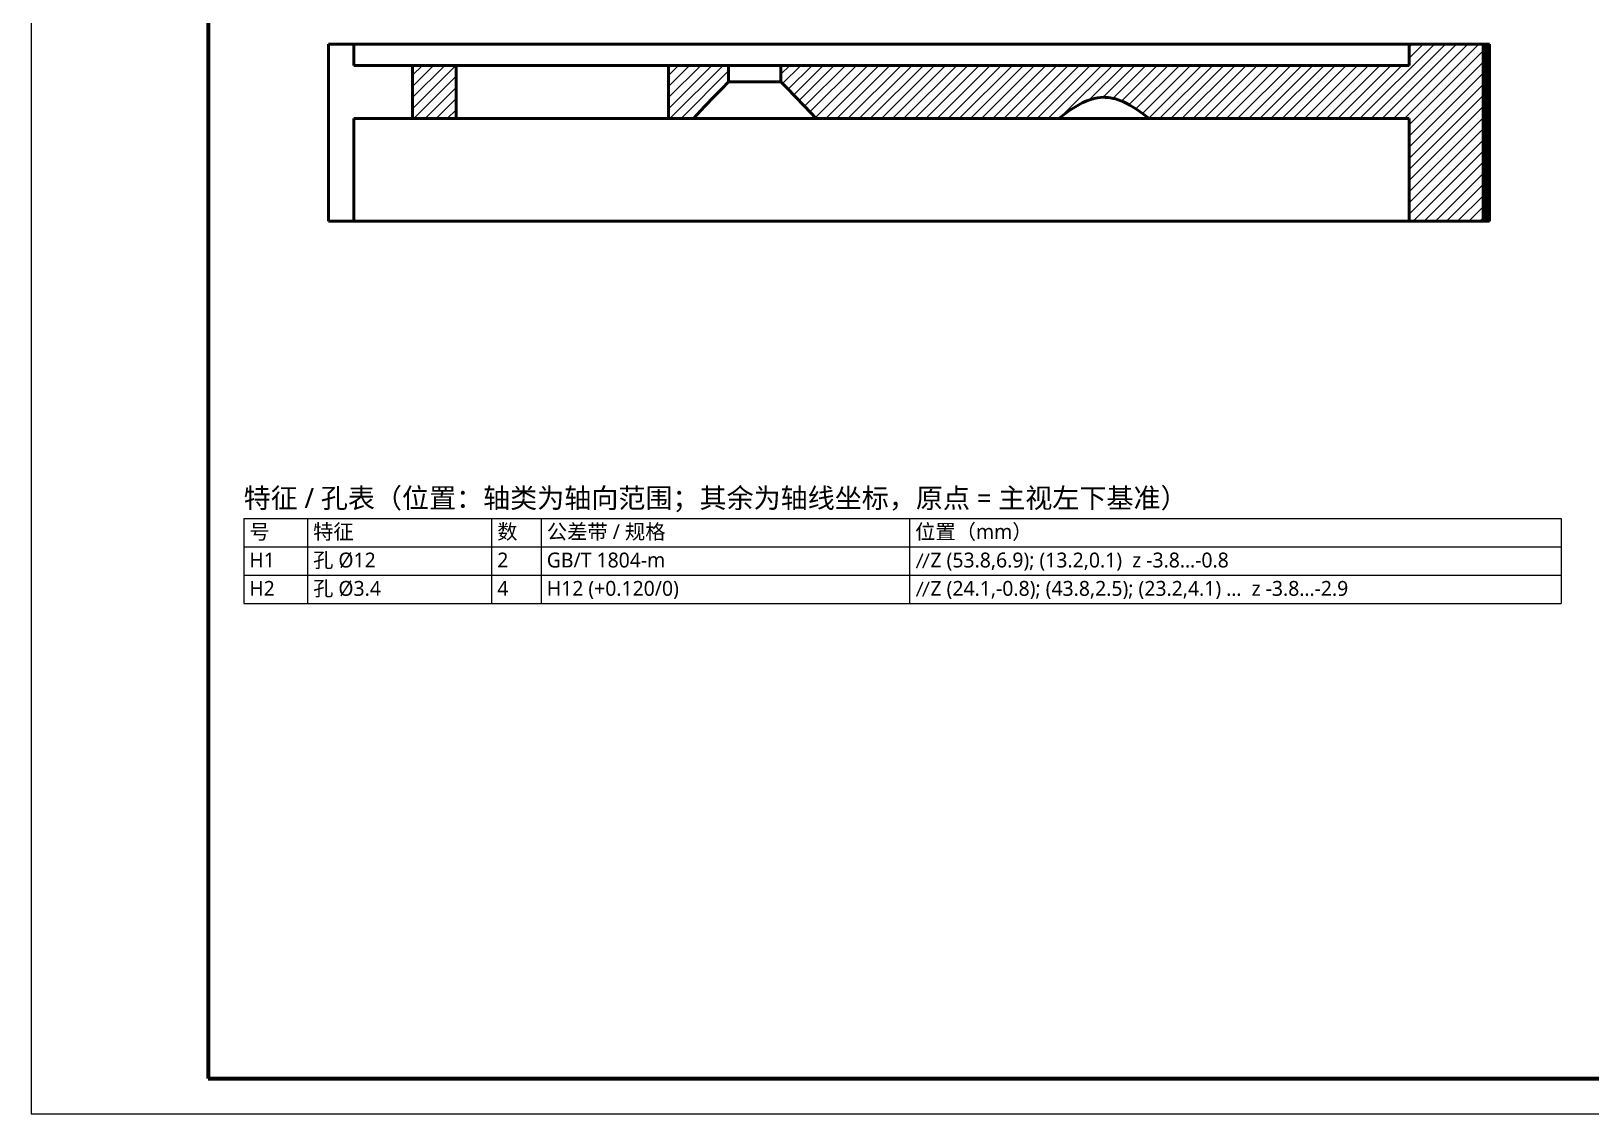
# Model space of a CAD drawing. Header units: millimetres. Extents: x 0 to 420, y 0 to 297.
# Drawn here: x 0 to 220.2, y 0 to 152.8 of the extents above; entities that cross this region are included whole.
import ezdxf

# ---------------------------------------------------------------- set-up
doc = ezdxf.new("R2010")
doc.units = ezdxf.units.MM
for name, color, linetype, lineweight in [('FRAME', 7, 'CONTINUOUS', 70), ('HATCH', 8, 'CONTINUOUS', 13), ('TEXT', 7, 'CONTINUOUS', 25), ('VISIBLE', 7, 'CONTINUOUS', 50)]:
    doc.layers.add(name, color=color, linetype=linetype, lineweight=lineweight)
doc.styles.add('CJK', font='NotoSansCJK-Regular.ttc')

msp = doc.modelspace()

# ---------------------------------------------------------------- hatches: boundary and pattern name
at = {"layer": 'HATCH'}
h = msp.add_hatch(dxfattribs=at)
h.set_pattern_fill('ANSI31', scale=0.35)
h.paths.add_polyline_path([(205.00088, 125.9652), (205.00088, 126.71803), (205.00088, 127.47085), (205.00088, 128.22368), (205.00088, 128.97651), (205.00088, 129.72933), (205.00088, 130.48216), (205.00088, 131.23499), (205.00088, 131.98781), (205.00088, 132.74064), (205.00088, 133.49347), (205.00088, 134.24629), (205.00088, 134.99912), (205.00088, 135.75195), (205.00088, 136.50477), (205.00088, 137.2576), (205.00088, 138.01043), (205.00088, 138.76325), (205.00088, 139.51608), (205.00088, 140.26891), (205.00088, 141.02173), (205.00088, 141.77456), (205.00088, 142.52739), (205.00088, 143.28021), (205.00088, 144.03304), (205.00088, 144.78586), (205.00088, 145.53869), (205.00088, 146.29152), (205.00088, 147.04434), (205.00088, 147.79717), (205.00088, 148.55), (205.00088, 149.30282), (205.00088, 150.05565), (205.00088, 150.80848), (204.40478, 150.9652), (203.65195, 150.9652), (202.89913, 150.9652), (202.1463, 150.9652), (201.39347, 150.9652), (200.64065, 150.9652), (199.88782, 150.9652), (199.13499, 150.9652), (198.38217, 150.9652), (197.62934, 150.9652), (196.87651, 150.9652), (196.12369, 150.9652), (195.37086, 150.9652), (194.61803, 150.9652), (194.55561, 150.2748), (194.55561, 149.52198), (194.55561, 148.76915), (194.55561, 148.01632), (193.8539, 147.9652), (193.10107, 147.9652), (192.34825, 147.9652), (191.59542, 147.9652), (190.8426, 147.9652), (190.08977, 147.9652), (189.33694, 147.9652), (188.58412, 147.9652), (187.83129, 147.9652), (187.07846, 147.9652), (186.32564, 147.9652), (185.57281, 147.9652), (184.81998, 147.9652), (184.06716, 147.9652), (183.31433, 147.9652), (182.5615, 147.9652), (181.80868, 147.9652), (181.05585, 147.9652), (180.30302, 147.9652), (179.5502, 147.9652), (178.79737, 147.9652), (178.04454, 147.9652), (177.29172, 147.9652), (176.53889, 147.9652), (175.78606, 147.9652), (175.03324, 147.9652), (174.28041, 147.9652), (173.52758, 147.9652), (172.77476, 147.9652), (172.02193, 147.9652), (171.26911, 147.9652), (170.51628, 147.9652), (169.76345, 147.9652), (169.01063, 147.9652), (168.2578, 147.9652), (167.50497, 147.9652), (166.75215, 147.9652), (165.99932, 147.9652), (165.24649, 147.9652), (164.49367, 147.9652), (163.74084, 147.9652), (162.98801, 147.9652), (162.23519, 147.9652), (161.48236, 147.9652), (160.72953, 147.9652), (159.97671, 147.9652), (159.22388, 147.9652), (158.47105, 147.9652), (157.71823, 147.9652), (156.9654, 147.9652), (156.21257, 147.9652), (155.45975, 147.9652), (154.70692, 147.9652), (153.95409, 147.9652), (153.20127, 147.9652), (152.44844, 147.9652), (151.69561, 147.9652), (150.94279, 147.9652), (150.18996, 147.9652), (149.43714, 147.9652), (148.68431, 147.9652), (147.93148, 147.9652), (147.17866, 147.9652), (146.42583, 147.9652), (145.673, 147.9652), (144.92018, 147.9652), (144.16735, 147.9652), (143.41452, 147.9652), (142.6617, 147.9652), (141.90887, 147.9652), (141.15604, 147.9652), (140.40322, 147.9652), (139.65039, 147.9652), (138.89756, 147.9652), (138.14474, 147.9652), (137.39191, 147.9652), (136.63908, 147.9652), (135.88626, 147.9652), (135.13343, 147.9652), (134.3806, 147.9652), (133.62778, 147.9652), (132.87495, 147.9652), (132.12212, 147.9652), (131.3693, 147.9652), (130.61647, 147.9652), (129.86364, 147.9652), (129.11082, 147.9652), (128.35799, 147.9652), (127.60517, 147.9652), (126.85234, 147.9652), (126.09951, 147.9652), (125.34669, 147.9652), (124.59386, 147.9652), (123.84103, 147.9652), (123.08821, 147.9652), (122.33538, 147.9652), (121.58255, 147.9652), (120.82973, 147.9652), (120.0769, 147.9652), (119.32407, 147.9652), (118.57125, 147.9652), (117.81842, 147.9652), (117.06559, 147.9652), (116.31277, 147.9652), (115.55994, 147.9652), (114.80711, 147.9652), (114.05429, 147.9652), (113.30146, 147.9652), (112.54863, 147.9652), (111.79581, 147.9652), (111.04298, 147.9652), (110.29015, 147.9652), (109.53733, 147.9652), (108.7845, 147.9652), (108.03167, 147.9652), (107.27885, 147.9652), (106.52602, 147.9652), (105.85571, 147.88269), (105.85571, 147.12986), (105.85571, 146.37704), (105.85571, 145.62421), (106.38715, 145.09479), (106.91843, 144.56142), (107.44484, 144.02324), (107.96761, 143.48152), (108.48757, 142.93711), (109.00532, 142.39059), (109.5213, 141.8424), (110.03584, 141.29286), (110.5492, 140.74222), (111.18133, 140.4652), (111.93416, 140.4652), (112.68698, 140.4652), (113.43981, 140.4652), (114.19264, 140.4652), (114.94546, 140.4652), (115.69829, 140.4652), (116.45112, 140.4652), (117.20394, 140.4652), (117.95677, 140.4652), (118.7096, 140.4652), (119.46242, 140.4652), (120.21525, 140.4652), (120.96808, 140.4652), (121.7209, 140.4652), (122.47373, 140.4652), (123.22656, 140.4652), (123.97938, 140.4652), (124.73221, 140.4652), (125.48504, 140.4652), (126.23786, 140.4652), (126.99069, 140.4652), (127.74352, 140.4652), (128.49634, 140.4652), (129.24917, 140.4652), (130.002, 140.4652), (130.75482, 140.4652), (131.50765, 140.4652), (132.26047, 140.4652), (133.0133, 140.4652), (133.76613, 140.4652), (134.51895, 140.4652), (135.27178, 140.4652), (136.02461, 140.4652), (136.77743, 140.4652), (137.53026, 140.4652), (138.28309, 140.4652), (139.03591, 140.4652), (139.78874, 140.4652), (140.54157, 140.4652), (141.29439, 140.4652), (142.04722, 140.4652), (142.80005, 140.4652), (143.55287, 140.4652), (144.3057, 140.4652), (145.05853, 140.4652), (145.65805, 140.91281), (146.26474, 141.3585), (146.88575, 141.78397), (147.52368, 142.18359), (148.18135, 142.54973), (148.86145, 142.87215), (149.56561, 143.1377), (150.29286, 143.33076), (151.03781, 143.43582), (151.79004, 143.44242), (152.53663, 143.34985), (153.26663, 143.1675), (153.97395, 142.91053), (154.65714, 142.59474), (155.31762, 142.2337), (155.95797, 141.83799), (156.58104, 141.41554), (157.18948, 140.97224), (157.78555, 140.51245), (158.52193, 140.4652), (159.27476, 140.4652), (160.02758, 140.4652), (160.78041, 140.4652), (161.53324, 140.4652), (162.28606, 140.4652), (163.03889, 140.4652), (163.79172, 140.4652), (164.54454, 140.4652), (165.29737, 140.4652), (166.0502, 140.4652), (166.80302, 140.4652), (167.55585, 140.4652), (168.30868, 140.4652), (169.0615, 140.4652), (169.81433, 140.4652), (170.56716, 140.4652), (171.31998, 140.4652), (172.07281, 140.4652), (172.82564, 140.4652), (173.57846, 140.4652), (174.33129, 140.4652), (175.08412, 140.4652), (175.83694, 140.4652), (176.58977, 140.4652), (177.3426, 140.4652), (178.09542, 140.4652), (178.84825, 140.4652), (179.60107, 140.4652), (180.3539, 140.4652), (181.10673, 140.4652), (181.85955, 140.4652), (182.61238, 140.4652), (183.36521, 140.4652), (184.11803, 140.4652), (184.87086, 140.4652), (185.62369, 140.4652), (186.37651, 140.4652), (187.12934, 140.4652), (187.88217, 140.4652), (188.63499, 140.4652), (189.38782, 140.4652), (190.14065, 140.4652), (190.89347, 140.4652), (191.6463, 140.4652), (192.39913, 140.4652), (193.15195, 140.4652), (193.90478, 140.4652), (194.55561, 140.3632), (194.55561, 139.61037), (194.55561, 138.85755), (194.55561, 138.10472), (194.55561, 137.3519), (194.55561, 136.59907), (194.55561, 135.84624), (194.55561, 135.09342), (194.55561, 134.34059), (194.55561, 133.58776), (194.55561, 132.83494), (194.55561, 132.08211), (194.55561, 131.32928), (194.55561, 130.57646), (194.55561, 129.82363), (194.55561, 129.0708), (194.55561, 128.31798), (194.55561, 127.56515), (194.55561, 126.81232), (194.55561, 126.0595), (195.21414, 125.9652), (195.96696, 125.9652), (196.71979, 125.9652), (197.47262, 125.9652), (198.22544, 125.9652), (198.97827, 125.9652), (199.7311, 125.9652), (200.48392, 125.9652), (201.23675, 125.9652), (201.98958, 125.9652), (202.7424, 125.9652), (203.49523, 125.9652), (204.24806, 125.9652), (205.00088, 125.9652)])
h = msp.add_hatch(dxfattribs=at)
h.set_pattern_fill('ANSI31', scale=0.35)
h.paths.add_polyline_path([(59.97839, 147.9652), (59.19897, 147.9652), (58.41955, 147.9652), (57.64013, 147.9652), (56.86071, 147.9652), (56.08129, 147.9652), (55.30187, 147.9652), (54.52245, 147.9652), (53.83856, 147.86968), (53.83856, 147.09026), (53.83856, 146.31084), (53.83856, 145.53142), (53.83856, 144.75201), (53.83856, 143.97259), (53.83856, 143.19317), (53.83856, 142.41375), (53.83856, 141.63433), (53.83856, 140.85491), (54.22827, 140.4652), (55.00768, 140.4652), (55.7871, 140.4652), (56.56652, 140.4652), (57.34594, 140.4652), (58.12536, 140.4652), (58.90478, 140.4652), (59.6842, 140.4652), (59.97839, 140.95043), (59.97839, 141.72985), (59.97839, 142.50927), (59.97839, 143.28869), (59.97839, 144.06811), (59.97839, 144.84753), (59.97839, 145.62694), (59.97839, 146.40636), (59.97839, 147.18578), (59.97839, 147.9652)])
h = msp.add_hatch(dxfattribs=at)
h.set_pattern_fill('ANSI31', scale=0.35)
h.paths.add_polyline_path([(89.97705, 140.4652), (90.76089, 140.4652), (91.54473, 140.4652), (92.32858, 140.4652), (93.11242, 140.4652), (93.7715, 140.75155), (94.30605, 141.32484), (94.8419, 141.89691), (95.37934, 142.4675), (95.91876, 143.03621), (96.46068, 143.60255), (97.00582, 144.16578), (97.55522, 144.72485), (98.1104, 145.27818), (98.45631, 145.9161), (98.45631, 146.69994), (98.45631, 147.48378), (98.15389, 147.9652), (97.37005, 147.9652), (96.5862, 147.9652), (95.80236, 147.9652), (95.01852, 147.9652), (94.23468, 147.9652), (93.45084, 147.9652), (92.667, 147.9652), (91.88315, 147.9652), (91.09931, 147.9652), (90.31547, 147.9652), (89.97705, 147.51978), (89.97705, 146.73594), (89.97705, 145.95209), (89.97705, 145.16825), (89.97705, 144.38441), (89.97705, 143.60057), (89.97705, 142.81673), (89.97705, 142.03288), (89.97705, 141.24904), (89.97705, 140.4652)])

# ---------------------------------------------------------------- linework, layer by layer
at = {"layer": 'FRAME', "lineweight": 18}
msp.add_lwpolyline([(0, 0), (420, 0), (420, 297), (0, 297)], close=True, dxfattribs=at)
at = {"layer": 'FRAME'}
msp.add_lwpolyline([(25, 5), (415, 5), (415, 292), (25, 292)], close=True, dxfattribs=at)
at = {"layer": 'TEXT'}
for p, q in [((30, 84), (30, 72)), ((39, 84), (39, 72)), ((65, 84), (65, 72)), ((72, 84), (72, 72)), ((124, 84), (124, 72)), ((216, 84), (216, 72))]:
    msp.add_line(p, q, dxfattribs=at)
for points in [[(30, 84), (216, 84)], [(30, 80), (216, 80)], [(30, 76), (216, 76)], [(30, 72), (216, 72)]]:
    msp.add_lwpolyline(points, dxfattribs=at)
at = {"layer": 'VISIBLE'}
for points in [[(42, 125.9652), (42, 150.9652)], [(42, 150.9652), (45.5438, 150.9652)], [(45.5438, 147.9652), (45.5438, 150.9652)], [(49.3077, 150.9652), (45.5438, 150.9652)], [(53.1829, 150.9652), (49.3077, 150.9652)], [(57.16273, 150.9652), (53.1829, 150.9652)], [(61.24033, 150.9652), (57.16273, 150.9652)], [(65.40868, 150.9652), (61.24033, 150.9652)], [(69.66062, 150.9652), (65.40868, 150.9652)], [(73.98881, 150.9652), (69.66062, 150.9652)], [(78.38581, 150.9652), (73.98881, 150.9652)], [(82.84404, 150.9652), (78.38581, 150.9652)], [(87.35583, 150.9652), (82.84404, 150.9652)], [(91.91341, 150.9652), (87.35583, 150.9652)], [(96.50894, 150.9652), (91.91341, 150.9652)], [(101.1345, 150.9652), (96.50894, 150.9652)], [(105.78213, 150.9652), (101.1345, 150.9652)], [(110.44382, 150.9652), (105.78213, 150.9652)], [(115.11156, 150.9652), (110.44382, 150.9652)], [(119.7773, 150.9652), (115.11156, 150.9652)], [(124.43301, 150.9652), (119.7773, 150.9652)], [(129.07068, 150.9652), (124.43301, 150.9652)], [(133.68232, 150.9652), (129.07068, 150.9652)], [(138.26, 150.9652), (133.68232, 150.9652)], [(142.79582, 150.9652), (138.26, 150.9652)], [(147.28198, 150.9652), (142.79582, 150.9652)], [(151.71076, 150.9652), (147.28198, 150.9652)], [(156.07454, 150.9652), (151.71076, 150.9652)], [(160.36579, 150.9652), (156.07454, 150.9652)], [(164.57713, 150.9652), (160.36579, 150.9652)], [(168.70131, 150.9652), (164.57713, 150.9652)], [(172.73124, 150.9652), (168.70131, 150.9652)], [(176.65996, 150.9652), (172.73124, 150.9652)], [(180.48072, 150.9652), (176.65996, 150.9652)], [(184.18695, 150.9652), (180.48072, 150.9652)], [(187.77224, 150.9652), (184.18695, 150.9652)], [(191.23045, 150.9652), (187.77224, 150.9652)], [(194.55561, 150.9652), (191.23045, 150.9652)], [(194.55561, 147.9652), (194.55561, 150.9652)], [(205.00088, 150.9652), (194.55561, 150.9652)], [(205.00088, 125.9652), (205.00088, 150.9652)], [(205.05685, 150.9652), (205.00088, 150.9652)], [(205.05685, 150.9652), (205.05685, 125.9652)], [(205.34305, 150.9652), (205.05685, 150.9652)], [(205.34305, 150.9652), (205.34305, 125.9652)], [(205.6232, 150.9652), (205.34305, 150.9652)], [(205.6232, 150.9652), (205.6232, 125.9652)], [(205.8974, 150.9652), (205.6232, 150.9652)], [(205.8974, 150.9652), (205.8974, 125.9652)], [(45.5438, 147.9652), (53.83856, 147.9652)], [(59.97839, 147.9652), (53.83856, 147.9652)], [(53.83856, 147.9652), (53.83856, 140.4652)], [(59.97839, 140.4652), (59.97839, 147.9652)], [(60.03034, 147.9652), (59.97839, 147.9652)], [(61.05439, 147.9652), (59.97839, 147.9652)], [(60.16489, 147.9652), (60.03034, 147.9652)], [(60.38129, 147.9652), (60.16489, 147.9652)], [(60.67833, 147.9652), (60.38129, 147.9652)], [(61.05439, 147.9652), (60.67833, 147.9652)], [(61.50738, 147.9652), (61.05439, 147.9652)], [(62.0348, 147.9652), (61.50738, 147.9652)], [(64.82466, 147.9652), (61.50738, 147.9652)], [(62.63373, 147.9652), (62.0348, 147.9652)], [(63.30087, 147.9652), (62.63373, 147.9652)], [(64.03253, 147.9652), (63.30087, 147.9652)], [(64.82466, 147.9652), (64.03253, 147.9652)], [(65.6729, 147.9652), (64.82466, 147.9652)], [(66.57254, 147.9652), (65.6729, 147.9652)], [(69.529, 147.9652), (65.6729, 147.9652)], [(67.51863, 147.9652), (66.57254, 147.9652)], [(68.50594, 147.9652), (67.51863, 147.9652)], [(69.529, 147.9652), (68.50594, 147.9652)], [(70.58217, 147.9652), (69.529, 147.9652)], [(71.65963, 147.9652), (70.58217, 147.9652)], [(73.86349, 147.9652), (70.58217, 147.9652)], [(72.75542, 147.9652), (71.65963, 147.9652)], [(73.86349, 147.9652), (72.75542, 147.9652)], [(74.97772, 147.9652), (73.86349, 147.9652)], [(76.09195, 147.9652), (74.97772, 147.9652)], [(78.29581, 147.9652), (74.97772, 147.9652)], [(77.20002, 147.9652), (76.09195, 147.9652)], [(78.29581, 147.9652), (77.20002, 147.9652)], [(79.37327, 147.9652), (78.29581, 147.9652)], [(80.42644, 147.9652), (79.37327, 147.9652)], [(82.4368, 147.9652), (79.37327, 147.9652)], [(81.4495, 147.9652), (80.42644, 147.9652)], [(82.4368, 147.9652), (81.4495, 147.9652)], [(83.38289, 147.9652), (82.4368, 147.9652)], [(84.28254, 147.9652), (83.38289, 147.9652)], [(87.32171, 147.9652), (83.38289, 147.9652)], [(85.13078, 147.9652), (84.28254, 147.9652)], [(85.92291, 147.9652), (85.13078, 147.9652)], [(86.65457, 147.9652), (85.92291, 147.9652)], [(87.32171, 147.9652), (86.65457, 147.9652)], [(87.92064, 147.9652), (87.32171, 147.9652)], [(88.44806, 147.9652), (87.92064, 147.9652)], [(89.97705, 147.9652), (87.92064, 147.9652)], [(88.90105, 147.9652), (88.44806, 147.9652)], [(89.2771, 147.9652), (88.90105, 147.9652)], [(89.57415, 147.9652), (89.2771, 147.9652)], [(89.79055, 147.9652), (89.57415, 147.9652)], [(89.92509, 147.9652), (89.79055, 147.9652)], [(89.97705, 147.9652), (89.92509, 147.9652)], [(89.97705, 140.4652), (89.97705, 147.9652)], [(98.45631, 147.9652), (89.97705, 147.9652)], [(98.45631, 147.9652), (98.45631, 145.6152)], [(98.45631, 147.9652), (98.49955, 147.9652)], [(100.95549, 147.9652), (98.45631, 147.9652)], [(98.49955, 147.9652), (98.67204, 147.9652)], [(98.67204, 147.9652), (98.8641, 147.9652)], [(98.8641, 147.9652), (99.07465, 147.9652)], [(99.07465, 147.9652), (99.3025, 147.9652)], [(99.3025, 147.9652), (99.54637, 147.9652)], [(99.54637, 147.9652), (99.80491, 147.9652)], [(99.80491, 147.9652), (100.07664, 147.9652)], [(100.07664, 147.9652), (100.36005, 147.9652)], [(100.36005, 147.9652), (100.65355, 147.9652)], [(100.65355, 147.9652), (100.95549, 147.9652)], [(100.95549, 147.9652), (101.26417, 147.9652)], [(101.26417, 147.9652), (101.57785, 147.9652)], [(105.7042, 147.9652), (101.26417, 147.9652)], [(101.57785, 147.9652), (101.89479, 147.9652)], [(101.89479, 147.9652), (102.21319, 147.9652)], [(102.21319, 147.9652), (102.53127, 147.9652)], [(102.53127, 147.9652), (102.84724, 147.9652)], [(102.84724, 147.9652), (103.15933, 147.9652)], [(103.15933, 147.9652), (103.46578, 147.9652)], [(103.46578, 147.9652), (103.76488, 147.9652)], [(103.76488, 147.9652), (104.05495, 147.9652)], [(104.05495, 147.9652), (104.33435, 147.9652)], [(104.33435, 147.9652), (104.60151, 147.9652)], [(104.60151, 147.9652), (104.85495, 147.9652)], [(104.85495, 147.9652), (105.09322, 147.9652)], [(105.09322, 147.9652), (105.31501, 147.9652)], [(105.31501, 147.9652), (105.51905, 147.9652)], [(105.51905, 147.9652), (105.7042, 147.9652)], [(105.7042, 147.9652), (105.85571, 147.9652)], [(194.55561, 147.9652), (105.85571, 147.9652)], [(105.85571, 147.9652), (105.85571, 145.6152)], [(97.53659, 144.70606), (98.45631, 145.6152)], [(98.49955, 145.6152), (98.45631, 145.6152)], [(98.67204, 145.6152), (98.49955, 145.6152)], [(98.8641, 145.6152), (98.67204, 145.6152)], [(99.07465, 145.6152), (98.8641, 145.6152)], [(99.3025, 145.6152), (99.07465, 145.6152)], [(99.54637, 145.6152), (99.3025, 145.6152)], [(99.80491, 145.6152), (99.54637, 145.6152)], [(100.07664, 145.6152), (99.80491, 145.6152)], [(100.36005, 145.6152), (100.07664, 145.6152)], [(100.65355, 145.6152), (100.36005, 145.6152)], [(100.95549, 145.6152), (100.65355, 145.6152)], [(101.26417, 145.6152), (100.95549, 145.6152)], [(101.57785, 145.6152), (101.26417, 145.6152)], [(101.89479, 145.6152), (101.57785, 145.6152)], [(102.21319, 145.6152), (101.89479, 145.6152)], [(102.53127, 145.6152), (102.21319, 145.6152)], [(102.84724, 145.6152), (102.53127, 145.6152)], [(103.15933, 145.6152), (102.84724, 145.6152)], [(103.46578, 145.6152), (103.15933, 145.6152)], [(103.76488, 145.6152), (103.46578, 145.6152)], [(104.05495, 145.6152), (103.76488, 145.6152)], [(104.33435, 145.6152), (104.05495, 145.6152)], [(104.60151, 145.6152), (104.33435, 145.6152)], [(104.85495, 145.6152), (104.60151, 145.6152)], [(105.09322, 145.6152), (104.85495, 145.6152)], [(105.31501, 145.6152), (105.09322, 145.6152)], [(105.51905, 145.6152), (105.31501, 145.6152)], [(105.7042, 145.6152), (105.51905, 145.6152)], [(105.85571, 145.6152), (105.7042, 145.6152)], [(105.85571, 145.6152), (106.77543, 144.70606)], [(95.10881, 142.18072), (96.4352, 143.57605)], [(96.4352, 143.57605), (97.53659, 144.70606)], [(106.77543, 144.70606), (107.87682, 143.57605)], [(107.87682, 143.57605), (109.20321, 142.18072)], [(149.04089, 142.94674), (149.60037, 143.14887)], [(149.60037, 143.14887), (150.09221, 143.28617)], [(150.09221, 143.28617), (150.52788, 143.3743)], [(150.52788, 143.3743), (150.95909, 143.42931)], [(150.95909, 143.42931), (151.34507, 143.45071)], [(151.34507, 143.45071), (151.69202, 143.44728)], [(151.69202, 143.44728), (152.03969, 143.42235)], [(152.03969, 143.42235), (152.38915, 143.37583)], [(152.38915, 143.37583), (152.74152, 143.30759)], [(152.74152, 143.30759), (153.09788, 143.2174)], [(153.09788, 143.2174), (153.45936, 143.105)], [(93.50527, 140.4652), (95.10881, 142.18072)], [(109.20321, 142.18072), (110.80675, 140.4652)], [(145.08116, 140.4652), (145.88689, 141.08413)], [(145.88689, 141.08413), (146.64379, 141.62219)], [(146.64379, 141.62219), (147.67347, 142.27132)], [(147.67347, 142.27132), (148.39842, 142.6592)], [(148.39842, 142.6592), (149.04089, 142.94674)], [(153.45936, 143.105), (153.82708, 142.97001)], [(153.82708, 142.97001), (154.20219, 142.81203)], [(154.20219, 142.81203), (154.58587, 142.63056)], [(154.58587, 142.63056), (155.11285, 142.35106)], [(155.11285, 142.35106), (155.73012, 141.98355)], [(155.73012, 141.98355), (156.37743, 141.55733)], [(156.37743, 141.55733), (157.08974, 141.04681)], [(157.08974, 141.04681), (157.84518, 140.4652)], [(45.5438, 140.4652), (53.83856, 140.4652)], [(45.5438, 125.9652), (45.5438, 140.4652)], [(59.97839, 140.4652), (53.83856, 140.4652)], [(60.03034, 140.4652), (59.97839, 140.4652)], [(61.05439, 140.4652), (59.97839, 140.4652)], [(60.16489, 140.4652), (60.03034, 140.4652)], [(60.38129, 140.4652), (60.16489, 140.4652)], [(60.67833, 140.4652), (60.38129, 140.4652)], [(61.05439, 140.4652), (60.67833, 140.4652)], [(61.50738, 140.4652), (61.05439, 140.4652)], [(62.0348, 140.4652), (61.50738, 140.4652)], [(64.82466, 140.4652), (61.50738, 140.4652)], [(62.63373, 140.4652), (62.0348, 140.4652)], [(63.30087, 140.4652), (62.63373, 140.4652)], [(64.03253, 140.4652), (63.30087, 140.4652)], [(64.82466, 140.4652), (64.03253, 140.4652)], [(65.6729, 140.4652), (64.82466, 140.4652)], [(66.57254, 140.4652), (65.6729, 140.4652)], [(69.529, 140.4652), (65.6729, 140.4652)], [(67.51863, 140.4652), (66.57254, 140.4652)], [(68.50594, 140.4652), (67.51863, 140.4652)], [(69.529, 140.4652), (68.50594, 140.4652)], [(70.58217, 140.4652), (69.529, 140.4652)], [(71.65963, 140.4652), (70.58217, 140.4652)], [(73.86349, 140.4652), (70.58217, 140.4652)], [(72.75542, 140.4652), (71.65963, 140.4652)], [(73.86349, 140.4652), (72.75542, 140.4652)], [(74.97772, 140.4652), (73.86349, 140.4652)], [(76.09195, 140.4652), (74.97772, 140.4652)], [(78.29581, 140.4652), (74.97772, 140.4652)], [(77.20002, 140.4652), (76.09195, 140.4652)], [(78.29581, 140.4652), (77.20002, 140.4652)], [(79.37327, 140.4652), (78.29581, 140.4652)], [(80.42644, 140.4652), (79.37327, 140.4652)], [(82.4368, 140.4652), (79.37327, 140.4652)], [(81.4495, 140.4652), (80.42644, 140.4652)], [(82.4368, 140.4652), (81.4495, 140.4652)], [(83.38289, 140.4652), (82.4368, 140.4652)], [(84.28254, 140.4652), (83.38289, 140.4652)], [(87.32171, 140.4652), (83.38289, 140.4652)], [(85.13078, 140.4652), (84.28254, 140.4652)], [(85.92291, 140.4652), (85.13078, 140.4652)], [(86.65457, 140.4652), (85.92291, 140.4652)], [(87.32171, 140.4652), (86.65457, 140.4652)], [(87.92064, 140.4652), (87.32171, 140.4652)], [(88.44806, 140.4652), (87.92064, 140.4652)], [(89.97705, 140.4652), (87.92064, 140.4652)], [(88.90105, 140.4652), (88.44806, 140.4652)], [(89.2771, 140.4652), (88.90105, 140.4652)], [(89.57415, 140.4652), (89.2771, 140.4652)], [(89.79055, 140.4652), (89.57415, 140.4652)], [(89.92509, 140.4652), (89.79055, 140.4652)], [(89.97705, 140.4652), (89.92509, 140.4652)], [(93.50527, 140.4652), (89.97705, 140.4652)], [(93.60218, 140.4652), (93.50527, 140.4652)], [(96.42206, 140.4652), (93.50527, 140.4652)], [(93.8069, 140.4652), (93.60218, 140.4652)], [(94.05715, 140.4652), (93.8069, 140.4652)], [(94.35157, 140.4652), (94.05715, 140.4652)], [(94.68855, 140.4652), (94.35157, 140.4652)], [(95.06625, 140.4652), (94.68855, 140.4652)], [(95.48262, 140.4652), (95.06625, 140.4652)], [(95.93538, 140.4652), (95.48262, 140.4652)], [(96.42206, 140.4652), (95.93538, 140.4652)], [(96.94002, 140.4652), (96.42206, 140.4652)], [(97.48642, 140.4652), (96.94002, 140.4652)], [(100.5363, 140.4652), (96.94002, 140.4652)], [(98.05828, 140.4652), (97.48642, 140.4652)], [(98.65249, 140.4652), (98.05828, 140.4652)], [(99.26581, 140.4652), (98.65249, 140.4652)], [(99.89489, 140.4652), (99.26581, 140.4652)], [(100.5363, 140.4652), (99.89489, 140.4652)], [(101.18654, 140.4652), (100.5363, 140.4652)], [(101.84207, 140.4652), (101.18654, 140.4652)], [(105.68652, 140.4652), (101.18654, 140.4652)], [(102.49932, 140.4652), (101.84207, 140.4652)], [(103.15469, 140.4652), (102.49932, 140.4652)], [(103.80461, 140.4652), (103.15469, 140.4652)], [(104.44554, 140.4652), (103.80461, 140.4652)], [(105.07399, 140.4652), (104.44554, 140.4652)], [(105.68652, 140.4652), (105.07399, 140.4652)], [(106.27981, 140.4652), (105.68652, 140.4652)], [(106.8506, 140.4652), (106.27981, 140.4652)], [(110.26701, 140.4652), (106.27981, 140.4652)], [(107.39579, 140.4652), (106.8506, 140.4652)], [(107.9124, 140.4652), (107.39579, 140.4652)], [(108.39762, 140.4652), (107.9124, 140.4652)], [(108.84881, 140.4652), (108.39762, 140.4652)], [(109.26349, 140.4652), (108.84881, 140.4652)], [(109.63942, 140.4652), (109.26349, 140.4652)], [(109.97453, 140.4652), (109.63942, 140.4652)], [(110.26701, 140.4652), (109.97453, 140.4652)], [(110.51525, 140.4652), (110.26701, 140.4652)], [(110.71791, 140.4652), (110.51525, 140.4652)], [(110.80675, 140.4652), (110.51525, 140.4652)], [(110.80675, 140.4652), (110.71791, 140.4652)], [(145.08116, 140.4652), (110.80675, 140.4652)], [(145.54854, 140.4652), (145.08116, 140.4652)], [(147.12742, 140.4652), (145.08116, 140.4652)], [(146.04715, 140.4652), (145.54854, 140.4652)], [(146.57438, 140.4652), (146.04715, 140.4652)], [(147.12742, 140.4652), (146.57438, 140.4652)], [(147.70336, 140.4652), (147.12742, 140.4652)], [(148.29916, 140.4652), (147.70336, 140.4652)], [(151.46317, 140.4652), (147.70336, 140.4652)], [(148.91167, 140.4652), (148.29916, 140.4652)], [(149.53766, 140.4652), (148.91167, 140.4652)], [(150.17382, 140.4652), (149.53766, 140.4652)], [(150.81679, 140.4652), (150.17382, 140.4652)], [(151.46317, 140.4652), (150.81679, 140.4652)], [(152.10955, 140.4652), (151.46317, 140.4652)], [(152.75252, 140.4652), (152.10955, 140.4652)], [(155.79892, 140.4652), (152.10955, 140.4652)], [(153.38868, 140.4652), (152.75252, 140.4652)], [(154.01467, 140.4652), (153.38868, 140.4652)], [(154.62718, 140.4652), (154.01467, 140.4652)], [(155.22298, 140.4652), (154.62718, 140.4652)], [(155.79892, 140.4652), (155.22298, 140.4652)], [(156.35196, 140.4652), (155.79892, 140.4652)], [(156.87919, 140.4652), (156.35196, 140.4652)], [(157.84518, 140.4652), (156.35196, 140.4652)], [(157.3778, 140.4652), (156.87919, 140.4652)], [(157.84518, 140.4652), (157.3778, 140.4652)], [(194.55561, 140.4652), (157.84518, 140.4652)], [(194.55561, 125.9652), (194.55561, 140.4652)], [(42, 125.9652), (45.5438, 125.9652)], [(49.3077, 125.9652), (45.5438, 125.9652)], [(53.1829, 125.9652), (49.3077, 125.9652)], [(57.16273, 125.9652), (53.1829, 125.9652)], [(61.24033, 125.9652), (57.16273, 125.9652)], [(65.40868, 125.9652), (61.24033, 125.9652)], [(69.66062, 125.9652), (65.40868, 125.9652)], [(73.98881, 125.9652), (69.66062, 125.9652)], [(78.38581, 125.9652), (73.98881, 125.9652)], [(82.84404, 125.9652), (78.38581, 125.9652)], [(87.35583, 125.9652), (82.84404, 125.9652)], [(91.91341, 125.9652), (87.35583, 125.9652)], [(96.50894, 125.9652), (91.91341, 125.9652)], [(101.1345, 125.9652), (96.50894, 125.9652)], [(105.78213, 125.9652), (101.1345, 125.9652)], [(110.44382, 125.9652), (105.78213, 125.9652)], [(115.11156, 125.9652), (110.44382, 125.9652)], [(119.7773, 125.9652), (115.11156, 125.9652)], [(124.43301, 125.9652), (119.7773, 125.9652)], [(129.07068, 125.9652), (124.43301, 125.9652)], [(133.68232, 125.9652), (129.07068, 125.9652)], [(138.26, 125.9652), (133.68232, 125.9652)], [(142.79582, 125.9652), (138.26, 125.9652)], [(147.28198, 125.9652), (142.79582, 125.9652)], [(151.71076, 125.9652), (147.28198, 125.9652)], [(156.07454, 125.9652), (151.71076, 125.9652)], [(160.36579, 125.9652), (156.07454, 125.9652)], [(164.57713, 125.9652), (160.36579, 125.9652)], [(168.70131, 125.9652), (164.57713, 125.9652)], [(172.73124, 125.9652), (168.70131, 125.9652)], [(176.65996, 125.9652), (172.73124, 125.9652)], [(180.48072, 125.9652), (176.65996, 125.9652)], [(184.18695, 125.9652), (180.48072, 125.9652)], [(187.77224, 125.9652), (184.18695, 125.9652)], [(191.23045, 125.9652), (187.77224, 125.9652)], [(194.55561, 125.9652), (191.23045, 125.9652)], [(205.00088, 125.9652), (194.55561, 125.9652)], [(205.05685, 125.9652), (205.00088, 125.9652)], [(205.34305, 125.9652), (205.05685, 125.9652)], [(205.6232, 125.9652), (205.34305, 125.9652)], [(205.8974, 125.9652), (205.6232, 125.9652)]]:
    msp.add_lwpolyline(points, dxfattribs=at)

# ---------------------------------------------------------------- texts
at = {"layer": 'TEXT', "style": 'CJK'}
for s, height, p in [('特征 / 孔表（位置：轴类为轴向范围；其余为轴线坐标，原点 = 主视左下基准）', 2.8, (30, 85.5)), ('号', 2.1, (30.8, 81.1)), ('特征', 2.1, (39.8, 81.1)), ('数', 2.1, (65.8, 81.1)), ('公差带 / 规格', 2.1, (72.8, 81.1)), ('位置（mm）', 2.1, (124.8, 81.1)), ('孔 Ø12', 2.1, (39.8, 77.1)), ('H1', 2.1, (30.8, 77.1)), ('2', 2.1, (65.8, 77.1)), ('GB/T 1804-m', 2.1, (72.8, 77.1)), ('∥Z (53.8,6.9); (13.2,0.1)  z -3.8…-0.8', 2.1, (124.8, 77.1)), ('H2', 2.1, (30.8, 73.1)), ('孔 Ø3.4', 2.1, (39.8, 73.1)), ('4', 2.1, (65.8, 73.1)), ('H12 (+0.120/0)', 2.1, (72.8, 73.1)), ('∥Z (24.1,-0.8); (43.8,2.5); (23.2,4.1) …  z -3.8…-2.9', 2.1, (124.8, 73.1))]:
    msp.add_text(s, height=height, dxfattribs=at).set_placement(p)

doc.saveas('drawing.dxf')
